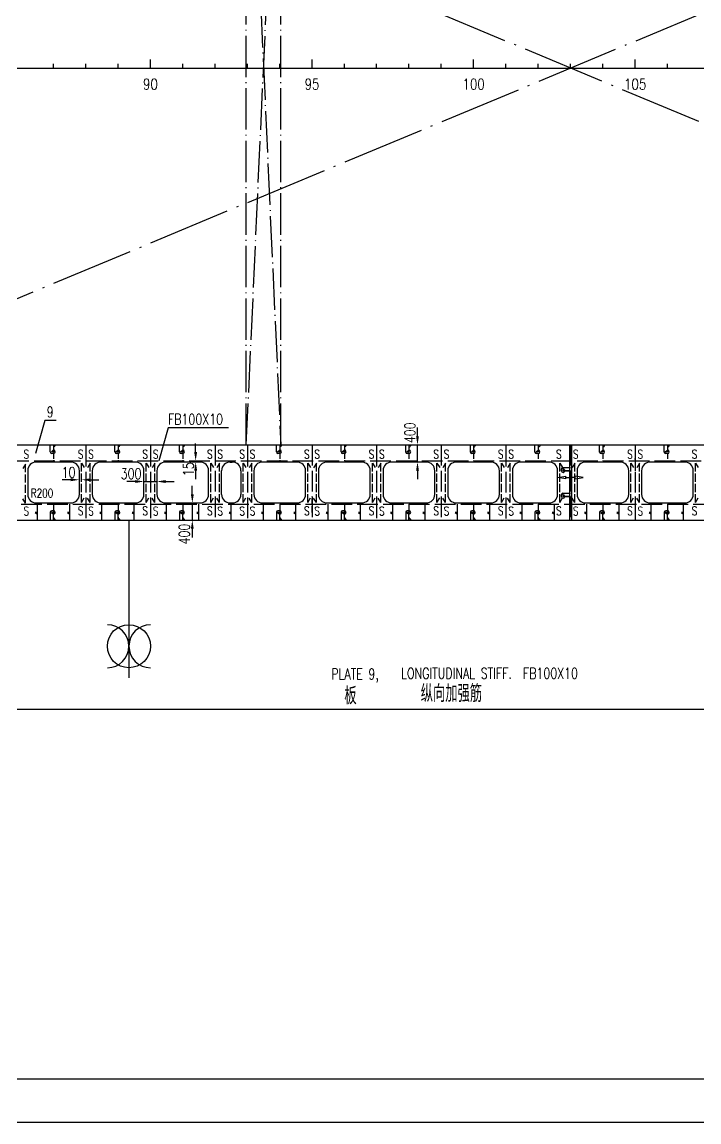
# Model space of a CAD drawing. Extents: x 444792 to 563892, y 548457 to 594763.
# Drawn here: x 489719 to 505432, y 548557 to 574099 of the extents above; entities that cross this region are included whole.
import ezdxf
from ezdxf.enums import TextEntityAlignment as Align

# ---------------------------------------------------------------- set-up
doc = ezdxf.new("R2010")
doc.units = 0
doc.header["$LTSCALE"] = 40
doc.header["$MEASUREMENT"] = 0
for name, pattern in [('ACAD_ISO02W100', [15, 12, -3]), ('ACAD_ISO04W100', [30.5, 24, -3, 0.5, -3]), ('ACAD_ISO05W100', [34, 24, -3, 0.5, -3, 0.5, -3])]:
    doc.linetypes.add(name, pattern=pattern)
doc.layers.get('0').update_dxf_attribs({"linetype": 'CONTINUOUS'})
doc.layers.get('DEFPOINTS').update_dxf_attribs({"linetype": 'CONTINUOUS'})
for name, color, linetype in [('01CONTINUOUS', 2, 'CONTINUOUS'), ('11', 7, 'CONTINUOUS'), ('BT_ENG', 7, 'CONTINUOUS'), ('C-CEN', 4, 'ACAD_ISO04W100'), ('C-DAS', 4, 'ACAD_ISO02W100'), ('CON-SIGN', 5, 'CONTINUOUS'), ('FRAME', 7, 'CONTINUOUS'), ('Y-CON', 2, 'CONTINUOUS'), ('Y-DAS', 2, 'ACAD_ISO02W100'), ('Y-PH', 2, 'ACAD_ISO05W100')]:
    doc.layers.add(name, color=color, linetype=linetype)
doc.styles.add('ROMANS', font='romans.shx', dxfattribs={"width": 0.75, "height": 250, "bigfont": 'hzdx.shx'})

# ---------------------------------------------------------------- blocks, each defined once
blk = doc.blocks.new('_CLOSEDBLANK')
at = {"color": 0, "linetype": 'ByBlock'}
for p, q in [((-1, 0.17), (0, 0)), ((-1, 0.17), (-1, -0.17)), ((0, 0), (-1, -0.17))]:
    blk.add_line(p, q, dxfattribs=at)

msp = doc.modelspace()

# ---------------------------------------------------------------- linework, layer by layer
for p, q in [((492700.3, 573030.7), (492700.3, 573230.7)), ((496450.3, 573030.7), (496450.3, 573230.7)), ((500200.3, 573030.7), (500200.3, 573230.7)), ((503950.3, 573030.7), (503950.3, 573230.7)), ((481450.3, 573030.7), (523450.3, 573030.7)), ((490450.3, 573030.7), (490450.3, 573130.7)), ((491200.3, 573030.7), (491200.3, 573130.7)), ((491950.3, 573030.7), (491950.3, 573130.7)), ((493450.3, 573030.7), (493450.3, 573130.7)), ((494200.3, 573030.7), (494200.3, 573130.7)), ((494950.3, 573030.7), (494950.3, 573130.7)), ((495700.3, 573030.7), (495700.3, 573130.7)), ((497200.3, 573030.7), (497200.3, 573130.7)), ((497950.3, 573030.7), (497950.3, 573130.7)), ((498700.3, 573030.7), (498700.3, 573130.7)), ((499450.3, 573030.7), (499450.3, 573130.7)), ((500950.3, 573030.7), (500950.3, 573130.7)), ((501700.3, 573030.7), (501700.3, 573130.7)), ((502450.3, 573030.7), (502450.3, 573130.7)), ((503200.3, 573030.7), (503200.3, 573130.7)), ((504700.3, 573030.7), (504700.3, 573130.7)), ((490247.5, 564845.7), (490034.8, 564080.9)), ((490512.8, 564845.7), (490247.5, 564845.7)), ((493108.4, 564675.4), (492895.7, 563910.7)), ((494513.7, 564675.4), (493108.4, 564675.4)), ((490450.3, 564080.7), (490410.3, 564080.7)), ((491950.3, 564080.7), (491910.3, 564080.7)), ((493450.3, 564080.7), (493410.3, 564080.7)), ((495700.3, 564080.7), (495660.3, 564080.7)), ((497200.3, 564080.7), (497160.3, 564080.7)), ((498700.3, 564078.9), (498660.3, 564078.9)), ((500200.3, 564078.9), (500160.3, 564078.9)), ((501700.3, 564077.2), (501660.3, 564077.2)), ((503200.3, 564077.2), (503160.3, 564077.2)), ((504700.3, 564077.2), (504660.3, 564077.2)), ((502237.1, 563680.7), (502237.1, 563720.7)), ((494800.3, 563680.7), (494800.3, 563130.7)), ((502237.1, 563080.7), (502237.1, 563120.7)), ((490450.3, 562750.7), (490410.3, 562750.7)), ((491950.3, 562750.7), (491910.3, 562750.7)), ((493450.3, 562750.7), (493410.3, 562750.7)), ((495700.3, 562750.7), (495660.3, 562750.7)), ((497200.3, 562750.7), (497160.3, 562750.7)), ((498700.3, 562750.7), (498660.3, 562750.7)), ((500200.3, 562750.7), (500160.3, 562750.7)), ((501700.3, 562750.7), (501660.3, 562750.7)), ((503200.3, 562750.7), (503160.3, 562750.7)), ((504700.3, 562750.7), (504660.3, 562750.7)), ((492199.8, 562530.7), (492199.8, 558870.3)), ((545200.3, 558131.4), (455200.3, 558131.4))]:
    msp.add_line(p, q)
at = {"color": 1, "linetype": 'ByBlock'}
for p, q in [((498898, 564480.7), (498898, 564680.7)), ((493749.2, 564110.7), (493749.2, 564310.7)), ((498898, 563880.7), (498898, 564280.7)), ((490850.3, 563469.2), (490650.3, 563469.2)), ((491300.3, 563469.2), (491500.3, 563469.2)), ((493749.2, 563680.7), (493749.2, 563480.7)), ((498898, 563680.7), (498898, 563480.7)), ((492350.3, 563428.7), (492150.3, 563428.7)), ((492550.3, 563428.7), (492850.3, 563428.7)), ((492550.3, 563428.7), (492850.3, 563428.7)), ((493050.3, 563428.7), (493250.3, 563428.7)), ((493671.9, 563130.7), (493671.9, 563330.7)), ((493671.9, 562930.7), (493671.9, 562530.7)), ((493671.9, 562930.7), (493671.9, 562530.7)), ((493661.2, 562530.7), (493701.9, 562530.7)), ((493671.9, 562330.7), (493671.9, 562130.7))]:
    msp.add_line(p, q, dxfattribs=at)
at = {"color": 7, "ltscale": 0.2}
for p, q in [((490375.3, 564115.7), (490375.3, 564280.7)), ((491875.3, 564115.7), (491875.3, 564280.7)), ((493375.3, 564115.7), (493375.3, 564280.7)), ((495625.3, 564115.7), (495625.3, 564280.7)), ((497125.3, 564115.7), (497125.3, 564280.7)), ((498625.3, 564113.9), (498625.3, 564278.9)), ((500125.3, 564113.9), (500125.3, 564278.9)), ((501625.3, 564112.2), (501625.3, 564277.2)), ((503125.3, 564112.2), (503125.3, 564277.2)), ((504625.3, 564112.2), (504625.3, 564277.2)), ((502272.1, 563755.7), (502450.3, 563755.7)), ((502272.1, 563155.7), (502450.3, 563155.7)), ((490375.3, 562715.7), (490375.3, 562538.8)), ((491875.3, 562715.7), (491875.3, 562538.8)), ((493375.3, 562715.7), (493375.3, 562538.8)), ((495625.3, 562715.7), (495625.3, 562538.8)), ((497125.3, 562715.7), (497125.3, 562538.8)), ((498625.3, 562715.7), (498625.3, 562538.8)), ((500125.3, 562715.7), (500125.3, 562538.8)), ((501625.3, 562715.7), (501625.3, 562538.8)), ((503125.3, 562715.7), (503125.3, 562538.8)), ((504625.3, 562715.7), (504625.3, 562538.8))]:
    msp.add_line(p, q, dxfattribs=at)
at = {"color": 0, "linetype": 'ByBlock'}
for p, q in [((489800.3, 563832.8), (489737.6, 563730.2)), ((491100.3, 563854.7), (491163, 563752.2)), ((491300.3, 563851.8), (491237.6, 563749.2)), ((492600.3, 563854.7), (492663, 563752.2)), ((492800.3, 563851.8), (492737.6, 563749.2)), ((494100.3, 563854.7), (494163, 563752.2)), ((494300.3, 563851.8), (494237.6, 563749.2)), ((494550.3, 563880.7), (494600.3, 563880.7)), ((494850.3, 563854.7), (494913, 563752.2)), ((495050.3, 563851.8), (494987.6, 563749.2)), ((496350.3, 563854.7), (496413, 563752.2)), ((496550.3, 563851.8), (496487.6, 563749.2)), ((497850.3, 563854.7), (497913, 563752.2)), ((498050.3, 563851.8), (497987.6, 563749.2)), ((499350.3, 563854.7), (499413, 563752.2)), ((499550.3, 563851.8), (499487.6, 563749.2)), ((500850.3, 563854.7), (500913, 563752.2)), ((501050.3, 563851.8), (500987.6, 563749.2)), ((502200.3, 563854.7), (502263, 563752.2)), ((502550.3, 563851.8), (502487.6, 563749.2)), ((503850.3, 563854.7), (503913, 563752.2)), ((504050.3, 563851.8), (503987.6, 563749.2)), ((505350.3, 563854.7), (505413, 563752.2)), ((489800.3, 562922.8), (489737.6, 563025.3)), ((491100.3, 562944.7), (491163, 563047.3)), ((491300.3, 562941.8), (491237.6, 563044.3)), ((492600.3, 562944.7), (492663, 563047.3)), ((492800.3, 562941.8), (492737.6, 563044.3)), ((494100.3, 562944.7), (494163, 563047.3)), ((494300.3, 562941.8), (494237.6, 563044.3)), ((494850.3, 562944.7), (494913, 563047.3)), ((495050.3, 562941.8), (494987.6, 563044.3)), ((496350.3, 562944.7), (496413, 563047.3)), ((496550.3, 562941.8), (496487.6, 563044.3)), ((497850.3, 562944.7), (497913, 563047.3)), ((498050.3, 562941.8), (497987.6, 563044.3)), ((499350.3, 562944.7), (499413, 563047.3)), ((499550.3, 562941.8), (499487.6, 563044.3)), ((500850.3, 562944.7), (500913, 563047.3)), ((501050.3, 562941.8), (500987.6, 563044.3)), ((502200.3, 562944.7), (502263, 563047.3)), ((502550.3, 562941.8), (502487.6, 563044.3)), ((503850.3, 562944.7), (503913, 563047.3)), ((504050.3, 562941.8), (503987.6, 563044.3)), ((505350.3, 562944.7), (505413, 563047.3)), ((494550.3, 562930.7), (494600.3, 562930.7))]:
    msp.add_line(p, q, dxfattribs=at)
at = {"color": 2}
msp.add_line((447392.4, 549556.6), (562792.4, 549556.6), dxfattribs=at)
msp.add_circle((492199.8, 559604.3), 500)
at = {"color": 7, "ltscale": 0.2}
for centre, start, end in [((490450.1, 564280.7), 270, 0), ((491950.1, 564280.7), 270, 0), ((493450.1, 564280.7), 270, 0), ((495700.1, 564280.7), 270, 0), ((497200.1, 564280.7), 270, 0), ((498700.1, 564278.9), 270, 0), ((500200.1, 564278.9), 270, 0), ((501700.1, 564277.2), 270, 0), ((503200.1, 564277.2), 270, 0), ((504700.1, 564277.2), 270, 0), ((502461.1, 563680.7), 180, 256.1274), ((502461.1, 563080.7), 180, 256.1274), ((490450.3, 562526.4), 360, 90), ((491950.3, 562526.4), 360, 90), ((493450.3, 562526.4), 360, 90), ((495700.3, 562526.4), 360, 90), ((497200.3, 562526.4), 360, 90), ((498700.3, 562526.4), 360, 90), ((500200.3, 562526.4), 360, 90), ((501700.3, 562526.4), 360, 90), ((503200.3, 562526.4), 360, 90), ((504700.3, 562526.4), 360, 90)]:
    msp.add_arc(centre, 45, start, end, dxfattribs=at)
for centre, radius, start, end in [((490410.3, 564115.7), 35, 180, 270), ((490450.3, 564120.7), 40, 270, 90), ((491910.3, 564115.7), 35, 180, 270), ((491950.3, 564120.7), 40, 270, 90), ((493410.3, 564115.7), 35, 180, 270), ((493450.3, 564120.7), 40, 270, 90), ((495660.3, 564115.7), 35, 180, 270), ((495700.3, 564120.7), 40, 270, 90), ((497160.3, 564115.7), 35, 180, 270), ((497200.3, 564120.7), 40, 270, 90), ((498660.3, 564113.9), 35, 180, 270), ((498700.3, 564118.9), 40, 270, 90), ((500160.3, 564113.9), 35, 180, 270), ((500200.3, 564118.9), 40, 270, 90), ((501660.3, 564112.2), 35, 180, 270), ((501700.3, 564117.2), 40, 270, 90), ((503160.3, 564112.2), 35, 180, 270), ((503200.3, 564117.2), 40, 270, 90), ((504660.3, 564112.2), 35, 180, 270), ((504700.3, 564117.2), 40, 270, 90), ((502272.1, 563720.7), 35, 90, 180), ((502277.1, 563680.7), 40, 180, 0), ((502272.1, 563120.7), 35, 90, 180), ((502277.1, 563080.7), 40, 180, 0), ((490410.3, 562715.7), 35, 90, 180), ((490450.3, 562710.7), 40, 270, 90), ((491910.3, 562715.7), 35, 90, 180), ((491950.3, 562710.7), 40, 270, 90), ((493410.3, 562715.7), 35, 90, 180), ((493450.3, 562710.7), 40, 270, 90), ((495660.3, 562715.7), 35, 90, 180), ((495700.3, 562710.7), 40, 270, 90), ((497160.3, 562715.7), 35, 90, 180), ((497200.3, 562710.7), 40, 270, 90), ((498660.3, 562715.7), 35, 90, 180), ((498700.3, 562710.7), 40, 270, 90), ((500160.3, 562715.7), 35, 90, 180), ((500200.3, 562710.7), 40, 270, 90), ((501660.3, 562715.7), 35, 90, 180), ((501700.3, 562710.7), 40, 270, 90), ((503160.3, 562715.7), 35, 90, 180), ((503200.3, 562710.7), 40, 270, 90), ((504660.3, 562715.7), 35, 90, 180), ((504700.3, 562710.7), 40, 270, 90), ((491699.8, 559604.3), 500, 270, 90), ((492699.8, 559604.3), 500, 90, 270)]:
    msp.add_arc(centre, radius, start, end)
at = {"color": 1, "linetype": 'ByBlock'}
for points in [[(498864.6, 564480.7), (498931.3, 564480.7), (498898, 564280.7)], [(493715.8, 564110.7), (493782.5, 564110.7), (493749.2, 563910.7)], [(493715.8, 563680.7), (493782.5, 563680.7), (493749.2, 563880.7)], [(498864.6, 563680.7), (498931.3, 563680.7), (498898, 563880.7)], [(490850.3, 563502.5), (490850.3, 563435.9), (491050.3, 563469.2)], [(491300.3, 563502.5), (491300.3, 563435.9), (491100.3, 563469.2)], [(492350.3, 563462), (492350.3, 563395.3), (492550.3, 563428.7)], [(493050.3, 563462), (493050.3, 563395.3), (492850.3, 563428.7)], [(493638.5, 563130.7), (493705.2, 563130.7), (493671.9, 562930.7)], [(493638.5, 562330.7), (493705.2, 562330.7), (493671.9, 562530.7)]]:
    msp.add_solid(points, dxfattribs=at)
at = {"layer": '01CONTINUOUS'}
for p, q in [((453999.5, 564280.7), (526450.3, 564280.7)), ((490075.3, 562710.7), (490075.3, 562900.7)), ((490825.3, 562710.7), (490825.3, 562900.7)), ((491575.3, 562710.7), (491575.3, 562900.7)), ((492325.3, 562710.7), (492325.3, 562900.7)), ((493075.3, 562710.7), (493075.3, 562900.7)), ((493825.3, 562710.7), (493825.3, 562900.7)), ((494575.3, 562710.7), (494575.3, 562900.7)), ((495325.3, 562710.7), (495325.3, 562900.7)), ((496075.3, 562710.7), (496075.3, 562900.7)), ((496825.3, 562710.7), (496825.3, 562900.7)), ((497575.3, 562710.7), (497575.3, 562900.7)), ((498325.3, 562710.7), (498325.3, 562900.7)), ((499075.3, 562710.7), (499075.3, 562900.7)), ((499825.3, 562710.7), (499825.3, 562900.7)), ((500575.3, 562710.7), (500575.3, 562900.7)), ((501325.3, 562710.7), (501325.3, 562900.7)), ((502075.3, 562710.7), (502075.3, 562900.7)), ((502825.3, 562710.7), (502825.3, 562900.7)), ((503575.3, 562710.7), (503575.3, 562900.7)), ((504325.3, 562710.7), (504325.3, 562900.7)), ((505075.3, 562710.7), (505075.3, 562900.7)), ((463108.6, 562530.7), (520911.2, 562530.7))]:
    msp.add_line(p, q, dxfattribs=at)
msp.add_lwpolyline([(453999.5, 563197.8), (454724.2, 563068.8), (456889.2, 562818), (459074.2, 562644.9), (459350.3, 562627.9), (461599.6, 562542.5), (463108.7, 562530.7), (465850.3, 562530.7), (472350.3, 562530.7), (476450.3, 562530.7), (477700.3, 562530.7), (480700.3, 562530.7), (515850.3, 562530.7)], dxfattribs=at)
at = {"layer": '11', "color": 7, "linetype": 'Continuous'}
for p, q in [((502425.3, 564277.2), (502425.3, 562530.7)), ((502475.3, 564277.2), (502475.3, 562530.7)), ((490850, 563880.7), (490045.5, 563880.7)), ((492350, 563880.7), (491545.5, 563880.7)), ((493850, 563880.7), (493045.5, 563880.7)), ((496100, 563880.7), (495295.5, 563880.7)), ((497600, 563880.7), (496795.5, 563880.7)), ((499100, 563880.7), (498295.5, 563880.7)), ((500600, 563880.7), (499795.5, 563880.7)), ((501959.4, 563880.7), (501295.5, 563880.7)), ((503600, 563880.7), (502795.5, 563880.7)), ((505100, 563880.7), (504295.5, 563880.7)), ((489850.3, 563680.7), (489850.3, 563130.7)), ((491050.3, 563130.7), (491050.3, 563680.7)), ((491350.3, 563680.7), (491350.3, 563130.7)), ((492550.3, 563130.7), (492550.3, 563680.7)), ((492850.3, 563680.7), (492850.3, 563130.7)), ((494050.3, 563130.7), (494050.3, 563680.7)), ((494350.3, 563130.7), (494350.3, 563680.7)), ((495100.3, 563680.7), (495100.3, 563130.7)), ((496300.3, 563130.7), (496300.3, 563680.7)), ((496600.3, 563680.7), (496600.3, 563130.7)), ((497800.3, 563130.7), (497800.3, 563680.7)), ((498100.3, 563680.7), (498100.3, 563130.7)), ((499300.3, 563130.7), (499300.3, 563680.7)), ((499600.3, 563680.7), (499600.3, 563130.7)), ((500800.3, 563130.7), (500800.3, 563680.7)), ((501100.3, 563680.7), (501100.3, 563130.7)), ((502150.3, 563130.7), (502150.3, 563680.7)), ((502600.3, 563680.7), (502600.3, 563130.7)), ((503800.3, 563130.7), (503800.3, 563680.7)), ((504100.3, 563680.7), (504100.3, 563130.7)), ((505300.3, 563130.7), (505300.3, 563680.7)), ((490050.3, 562930.7), (490850.3, 562930.7)), ((490100.3, 562930.7), (490800.3, 562930.7)), ((491550.3, 562930.7), (492350.3, 562930.7)), ((493050.3, 562930.7), (493850.3, 562930.7)), ((495300.3, 562930.7), (496100.3, 562930.7)), ((496800.3, 562930.7), (497600.3, 562930.7)), ((498300.3, 562930.7), (499100.3, 562930.7)), ((499800.3, 562930.7), (500600.3, 562930.7)), ((501300.3, 562930.7), (501950.3, 562930.7)), ((502800.3, 562930.7), (503600.3, 562930.7)), ((504300.3, 562930.7), (505100.3, 562930.7))]:
    msp.add_line(p, q, dxfattribs=at)
for centre, start, end in [((490050.3, 563680.7), 90, 180), ((490850.3, 563680.7), 0, 90), ((491550.3, 563680.7), 90, 180), ((492350.3, 563680.7), 0, 90), ((493050.3, 563680.7), 90, 180), ((493850.3, 563680.7), 0, 90), ((494550.3, 563680.7), 90, 180), ((494600.3, 563680.7), 0, 90), ((495300.3, 563680.7), 90, 180), ((496100.3, 563680.7), 0, 90), ((496800.3, 563680.7), 90, 180), ((497600.3, 563680.7), 0, 90), ((498300.3, 563680.7), 90, 180), ((499100.3, 563680.7), 0, 90), ((499800.3, 563680.7), 90, 180), ((500600.3, 563680.7), 0, 90), ((501300.3, 563680.7), 90, 180), ((501950.3, 563680.7), 0, 90), ((502800.3, 563680.7), 90, 180), ((503600.3, 563680.7), 0, 90), ((504300.3, 563680.7), 90, 180), ((505100.3, 563680.7), 0, 90), ((490050.3, 563130.7), 180, 270), ((490850.3, 563130.7), 270, 0), ((491550.3, 563130.7), 180, 270), ((492350.3, 563130.7), 270, 0), ((493050.3, 563130.7), 180, 270), ((493850.3, 563130.7), 270, 0), ((494550.3, 563130.7), 180, 270), ((494600.3, 563130.7), 270, 0), ((495300.3, 563130.7), 180, 270), ((496100.3, 563130.7), 270, 0), ((496800.3, 563130.7), 180, 270), ((497600.3, 563130.7), 270, 0), ((498300.3, 563130.7), 180, 270), ((499100.3, 563130.7), 270, 0), ((499800.3, 563130.7), 180, 270), ((500600.3, 563130.7), 270, 0), ((501300.3, 563130.7), 180, 270), ((501950.3, 563130.7), 270, 0), ((502800.3, 563130.7), 180, 270), ((503600.3, 563130.7), 270, 0), ((504300.3, 563130.7), 180, 270), ((505100.3, 563130.7), 270, 0)]:
    msp.add_arc(centre, 200, start, end, dxfattribs=at)
at = {"layer": 'BT_ENG'}
msp.add_line((444892.4, 548556.6), (563792.4, 548556.6), dxfattribs=at)
at = {"layer": 'C-CEN', "ltscale": 2}
for p, q in [((481450.3, 564280.7), (523450.3, 581780.7)), ((523450.3, 564280.7), (481450.3, 581780.7))]:
    msp.add_line(p, q, dxfattribs=at)
at = {"layer": 'C-CEN'}
for p, q in [((494925.3, 581780.7), (495725.3, 564280.7)), ((494925.3, 564280.7), (495725.3, 581780.7)), ((494925.3, 564280.7), (494925.3, 581780.7)), ((495725.3, 564280.7), (495725.3, 581780.7))]:
    msp.add_line(p, q, dxfattribs=at)
at = {"layer": 'C-DAS'}
msp.add_line((455200.3, 563910.7), (526450.3, 563910.7), dxfattribs=at)
at = {"layer": 'C-DAS', "ltscale": 0.4}
for p, q in [((489800.3, 562922.8), (489800.3, 563832.8)), ((491100.3, 562944.7), (491100.3, 563854.7)), ((491300.3, 562941.8), (491300.3, 563851.8)), ((492600.3, 562944.7), (492600.3, 563854.7)), ((492800.3, 562941.8), (492800.3, 563851.8)), ((494100.3, 562944.7), (494100.3, 563854.7)), ((494300.3, 562941.8), (494300.3, 563851.8)), ((494850.3, 562944.7), (494850.3, 563854.7)), ((495050.3, 562941.8), (495050.3, 563851.8)), ((496350.3, 562944.7), (496350.3, 563854.7)), ((496550.3, 562941.8), (496550.3, 563851.8)), ((497850.3, 562944.7), (497850.3, 563854.7)), ((498050.3, 562941.8), (498050.3, 563851.8)), ((499350.3, 562944.7), (499350.3, 563854.7)), ((499550.3, 562941.8), (499550.3, 563851.8)), ((500850.3, 562944.7), (500850.3, 563854.7)), ((501050.3, 562941.8), (501050.3, 563851.8)), ((502200.3, 562944.7), (502200.3, 563854.7)), ((502550.3, 562941.8), (502550.3, 563851.8)), ((503850.3, 562944.7), (503850.3, 563854.7)), ((504050.3, 562941.8), (504050.3, 563851.8)), ((505350.3, 562944.7), (505350.3, 563854.7))]:
    msp.add_line(p, q, dxfattribs=at)
at = {"layer": 'C-DAS'}
msp.add_lwpolyline([(455200.3, 563383.6), (456889.2, 563188), (459074.2, 563014.9), (459350.3, 562997.9), (461599.6, 562912.5), (463108.7, 562900.7), (465850.3, 562900.7), (472350.3, 562900.7), (476450.3, 562900.7), (477700.3, 562900.7), (480700.3, 562900.7), (515850.3, 562900.7), (517850.3, 562900.7), (520911.2, 562900.7), (521200.3, 562903.4)], dxfattribs=at)
at = {"layer": 'CON-SIGN', "color": 1}
for points in [[(502341.3, 563522.6), (502450.3, 563522.6)], [(502559.3, 563522.6), (502450.3, 563522.6)]]:
    msp.add_lwpolyline(points, dxfattribs=at)
at = {"layer": 'DEFPOINTS', "color": 0, "linetype": 'ByBlock'}
for p in [(492550.3, 563428.7), (492850.3, 563428.7), (492850.3, 563428.7), (493631.2, 562930.7), (493631.2, 562530.7), (493671.9, 562530.7)]:
    msp.add_point(p, dxfattribs=at)
at = {"layer": 'Y-CON'}
for p, q in [((502277.1, 563680.7), (502450.3, 563680.7)), ((502277.1, 563080.7), (502450.3, 563080.7))]:
    msp.add_line(p, q, dxfattribs=at)
for points in [[(490450.3, 564280.7), (490450.3, 564120.7), (490400.3, 564120.7), (490450.3, 564160.7)], [(491950.3, 564280.7), (491950.3, 564120.7), (491900.3, 564120.7), (491950.3, 564160.7)], [(493450.3, 564280.7), (493450.3, 564120.7), (493400.3, 564120.7), (493450.3, 564160.7)], [(495700.3, 564280.7), (495700.3, 564120.7), (495650.3, 564120.7), (495700.3, 564160.7)], [(497200.3, 564280.7), (497200.3, 564120.7), (497150.3, 564120.7), (497200.3, 564160.7)], [(498700.3, 564278.9), (498700.3, 564118.9), (498650.3, 564118.9), (498700.3, 564158.9)], [(500200.3, 564278.9), (500200.3, 564118.9), (500150.3, 564118.9), (500200.3, 564158.9)], [(501700.3, 564277.2), (501700.3, 564117.2), (501650.3, 564117.2), (501700.3, 564157.2)], [(503200.3, 564277.2), (503200.3, 564117.2), (503150.3, 564117.2), (503200.3, 564157.2)], [(504700.3, 564277.2), (504700.3, 564117.2), (504650.3, 564117.2), (504700.3, 564157.2)], [(502450.3, 563680.7), (502277.1, 563680.7), (502277.1, 563730.7), (502317.1, 563680.7)], [(502450.3, 563080.7), (502277.1, 563080.7), (502277.1, 563130.7), (502317.1, 563080.7)], [(490075.3, 562530.7), (490075.3, 562710.7), (490025.3, 562710.7), (490075.3, 562670.7)], [(490450.3, 562530.7), (490450.3, 562710.7), (490400.3, 562710.7), (490450.3, 562670.7)], [(490825.3, 562530.7), (490825.3, 562710.7), (490775.3, 562710.7), (490825.3, 562670.7)], [(491575.3, 562530.7), (491575.3, 562710.7), (491525.3, 562710.7), (491575.3, 562670.7)], [(491950.3, 562530.7), (491950.3, 562710.7), (491900.3, 562710.7), (491950.3, 562670.7)], [(492325.3, 562530.7), (492325.3, 562710.7), (492275.3, 562710.7), (492325.3, 562670.7)], [(493075.3, 562530.7), (493075.3, 562710.7), (493025.3, 562710.7), (493075.3, 562670.7)], [(493450.3, 562530.7), (493450.3, 562710.7), (493400.3, 562710.7), (493450.3, 562670.7)], [(493825.3, 562530.7), (493825.3, 562710.7), (493775.3, 562710.7), (493825.3, 562670.7)], [(494575.3, 562530.7), (494575.3, 562710.7), (494525.3, 562710.7), (494575.3, 562670.7)], [(495325.3, 562530.7), (495325.3, 562710.7), (495275.3, 562710.7), (495325.3, 562670.7)], [(495700.3, 562530.7), (495700.3, 562710.7), (495650.3, 562710.7), (495700.3, 562670.7)], [(496075.3, 562530.7), (496075.3, 562710.7), (496025.3, 562710.7), (496075.3, 562670.7)], [(496825.3, 562530.7), (496825.3, 562710.7), (496775.3, 562710.7), (496825.3, 562670.7)], [(497200.3, 562530.7), (497200.3, 562710.7), (497150.3, 562710.7), (497200.3, 562670.7)], [(497575.3, 562530.7), (497575.3, 562710.7), (497525.3, 562710.7), (497575.3, 562670.7)], [(498325.3, 562530.7), (498325.3, 562710.7), (498275.3, 562710.7), (498325.3, 562670.7)], [(498700.3, 562530.7), (498700.3, 562710.7), (498650.3, 562710.7), (498700.3, 562670.7)], [(499075.3, 562530.7), (499075.3, 562710.7), (499025.3, 562710.7), (499075.3, 562670.7)], [(499825.3, 562530.7), (499825.3, 562710.7), (499775.3, 562710.7), (499825.3, 562670.7)], [(500200.3, 562530.7), (500200.3, 562710.7), (500150.3, 562710.7), (500200.3, 562670.7)], [(500575.3, 562530.7), (500575.3, 562710.7), (500525.3, 562710.7), (500575.3, 562670.7)], [(501325.3, 562530.7), (501325.3, 562710.7), (501275.3, 562710.7), (501325.3, 562670.7)], [(501700.3, 562530.7), (501700.3, 562710.7), (501650.3, 562710.7), (501700.3, 562670.7)], [(502075.3, 562530.7), (502075.3, 562710.7), (502025.3, 562710.7), (502075.3, 562670.7)], [(502825.3, 562530.7), (502825.3, 562710.7), (502775.3, 562710.7), (502825.3, 562670.7)], [(503200.3, 562530.7), (503200.3, 562710.7), (503150.3, 562710.7), (503200.3, 562670.7)], [(503575.3, 562530.7), (503575.3, 562710.7), (503525.3, 562710.7), (503575.3, 562670.7)], [(504325.3, 562530.7), (504325.3, 562710.7), (504275.3, 562710.7), (504325.3, 562670.7)], [(504700.3, 562530.7), (504700.3, 562710.7), (504650.3, 562710.7), (504700.3, 562670.7)], [(505075.3, 562530.7), (505075.3, 562710.7), (505025.3, 562710.7), (505075.3, 562670.7)]]:
    msp.add_lwpolyline(points, dxfattribs=at)
at = {"layer": 'Y-DAS', "ltscale": 0.3}
for p, q in [((490450.3, 564280.7), (490450.3, 563910.7)), ((491950.3, 564280.7), (491950.3, 563910.7)), ((493450.3, 564280.7), (493450.3, 563910.7)), ((495700.3, 564280.7), (495700.3, 563910.7)), ((497200.3, 564280.7), (497200.3, 563910.7)), ((498700.3, 564278.9), (498700.3, 563910.7)), ((500200.3, 564278.9), (500200.3, 563910.7)), ((501700.3, 564277.2), (501700.3, 563910.7)), ((503200.3, 564277.2), (503200.3, 563910.7)), ((504700.3, 564277.2), (504700.3, 563910.7)), ((496450.3, 562710.7), (496450.3, 563080.7))]:
    msp.add_line(p, q, dxfattribs=at)
at = {"layer": 'Y-DAS'}
for p, q in [((491200.3, 564255.7), (491200.3, 562530.7)), ((492700.3, 564255.7), (492700.3, 562530.7)), ((494200.3, 564280.7), (494200.3, 562530.7)), ((494950.3, 564255.7), (494950.3, 562530.7)), ((496450.3, 564280.7), (496450.3, 562530.7)), ((497950.3, 564280.7), (497950.3, 562530.7)), ((497950.3, 564255.7), (497950.3, 562530.7)), ((499450.3, 564278.9), (499450.3, 562530.7)), ((500950.3, 564253.9), (500950.3, 562528.9)), ((502450.3, 564277.2), (502450.3, 562530.7)), ((503950.3, 564252.2), (503950.3, 562527.2))]:
    msp.add_line(p, q, dxfattribs=at)
at = {"layer": 'Y-DAS', "ltscale": 0.5}
for p, q in [((503950.3, 563077.2), (503950.3, 562528.9)), ((490450.3, 562900.7), (490450.3, 562532.5)), ((491950.3, 562900.7), (491950.3, 562532.5)), ((493450.3, 562900.7), (493450.3, 562532.5)), ((495700.3, 562900.7), (495700.3, 562532.5)), ((497200.3, 562900.7), (497200.3, 562532.5)), ((498700.3, 562900.7), (498700.3, 562532.5)), ((500200.3, 562900.7), (500200.3, 562532.5)), ((501700.3, 562900.7), (501700.3, 562532.5)), ((503200.3, 562900.7), (503200.3, 562532.5)), ((504700.3, 562900.7), (504700.3, 562532.5))]:
    msp.add_line(p, q, dxfattribs=at)
at = {"layer": 'Y-PH', "ltscale": 0.3}
msp.add_line((503950.3, 564277.2), (503950.3, 563677.2), dxfattribs=at)

# ---------------------------------------------------------------- block references
at = {"layer": 'CON-SIGN', "color": 1, "yscale": 187.5, "zscale": 187.5, "rotation": 180}
for p, xscale in [((502153.8, 563522.6), 187.5), ((502746.8, 563522.6), -187.5)]:
    msp.add_blockref('_CLOSEDBLANK', p, dxfattribs=dict(at, xscale=xscale))

# ---------------------------------------------------------------- texts
at = {"color": 7, "style": 'ROMANS', "width": 0.75}
for s, height, p in [('9', 250, (490291.4, 564919.3)), ('FB100X10', 250, (493107.4, 564749)), ('R200', 200, (489924.3, 563059.3))]:
    msp.add_text(s, height=height, dxfattribs=at).set_placement(p)
at = {"style": 'ROMANS', "width": 0.75}
msp.add_text('PLATE 9,', height=250, dxfattribs=at).set_placement((496898.5, 558834.4))
at = {"color": 1, "linetype": 'ByBlock', "char_height": 250, "attachment_point": 5, "rotation": 90, "style": 'ROMANS'}
for s, insert in [('\\A1;400', (498723, 564560.6)), ('\\A1;15', (493580.7, 563715)), ('\\A1;400', (493486.3, 562208.5))]:
    msp.add_mtext(s, dxfattribs=dict(at, insert=insert))
at = {"attachment_point": 5, "style": 'ROMANS'}
for s, insert, char_height in [('S', (489820.2, 564064.4), 200), ('S', (491079.3, 564064.4), 200), ('S', (491320.2, 564064.4), 200), ('S', (492579.3, 564064.4), 200), ('S', (492820.2, 564064.4), 200), ('S', (494079.3, 564064.4), 200), ('S', (494320.2, 564064.4), 200), ('S', (494829.3, 564064.4), 200), ('S', (495070.2, 564064.4), 200), ('S', (496329.3, 564064.4), 200), ('S', (496570.2, 564064.4), 200), ('S', (497829.3, 564064.4), 200), ('S', (498070.2, 564064.4), 200), ('S', (499329.3, 564064.4), 200), ('S', (499570.2, 564064.4), 200), ('S', (500829.3, 564064.4), 200), ('S', (501070.2, 564064.4), 200), ('S', (502179.3, 564064.4), 200), ('S', (502570.2, 564064.4), 200), ('S', (503829.3, 564064.4), 200), ('S', (504070.2, 564064.4), 200), ('S', (505329.3, 564064.4), 200), ('S', (489820.2, 562743.3), 200), ('S', (491079.3, 562748.3), 200), ('S', (491320.2, 562743.3), 200), ('S', (492579.3, 562748.3), 200), ('S', (492820.2, 562743.3), 200), ('S', (494079.3, 562748.3), 200), ('S', (494320.2, 562743.3), 200), ('S', (494829.3, 562743.3), 200), ('S', (495070.2, 562743.3), 200), ('S', (496329.3, 562748.3), 200), ('S', (496570.2, 562743.3), 200), ('S', (497829.3, 562748.3), 200), ('S', (498070.2, 562743.3), 200), ('S', (499329.3, 562748.3), 200), ('S', (499570.2, 562743.3), 200), ('S', (500829.3, 562748.3), 200), ('S', (501070.2, 562743.3), 200), ('S', (502179.3, 562748.3), 200), ('S', (502570.2, 562743.3), 200), ('S', (503829.3, 562748.3), 200), ('S', (504070.2, 562743.3), 200), ('S', (505329.3, 562748.3), 200), ('LONGITUDINAL STIFF.  FB100X10', (500570, 558975), 250), ('板', (497343.2, 558453.8), 400), ('纵向加强筋', (499685.2, 558507.3), 400)]:
    msp.add_mtext(s, dxfattribs=dict(at, insert=insert, char_height=char_height))
at = {"color": 1, "linetype": 'ByBlock', "char_height": 250, "attachment_point": 5, "style": 'ROMANS'}
for s, insert in [('\\A1;10', (490800.3, 563639.4)), ('\\A1;300', (492250.6, 563609.2))]:
    msp.add_mtext(s, dxfattribs=dict(at, insert=insert))
at = {"layer": 'FRAME', "style": 'ROMANS', "width": 0.8}
for s, p in [('90', (492700.3, 572655.7)), ('95', (496450.3, 572655.7)), ('100', (500200.3, 572655.7)), ('105', (503950.3, 572655.7))]:
    msp.add_text(s, height=250, dxfattribs=at).set_placement(p, align=Align.MIDDLE)

doc.saveas('drawing.dxf')
